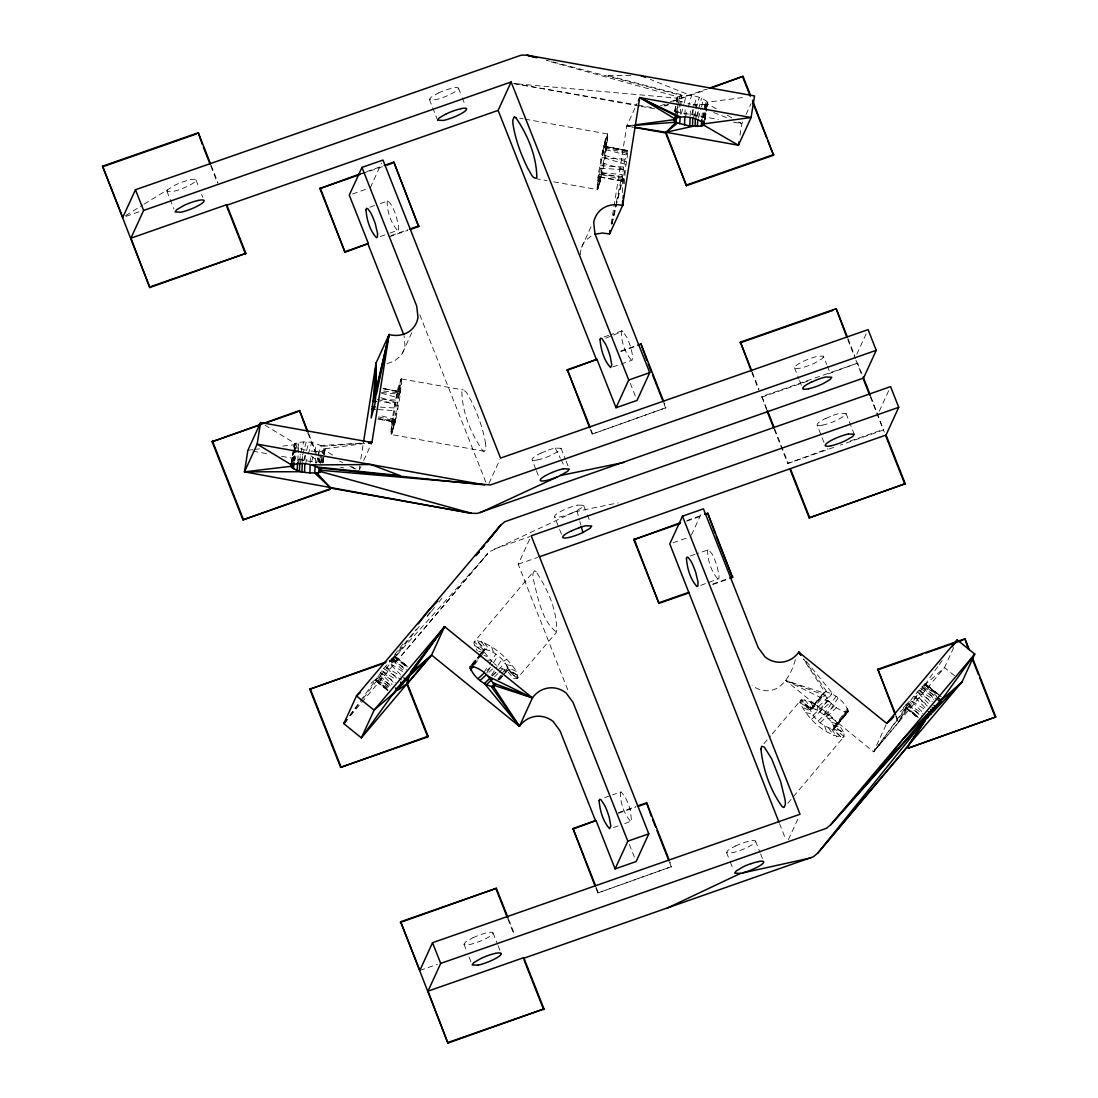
<?xml version="1.0" encoding="UTF-8"?>
<svg xmlns="http://www.w3.org/2000/svg" width="1098" height="1098" viewBox="0 0 1098 1098"><rect width="100%" height="100%" fill="white"/><g stroke="black" fill="none" stroke-linecap="round" stroke-linejoin="round"><path stroke-width="0.75" stroke-dasharray="5 3.75" d="M622.635 192.63C620.837 178.288 627.932 164.755 627.507 150.481L605.039 146.487L601.526 160.377L597.271 189.57L600.318 181.609L603.996 164.329L606.933 145.869L607.551 133.983L524.83 119.106M383.71 391.066L398.286 392.782L401.058 378.906L394.923 407.989L391.135 434.52L395.074 422.84L395.115 417.624L401.415 378.934L398.354 386.894L394.676 404.174L391.753 422.634L391.135 434.52L483.971 451.223M603.557 150.879L603.598 145.663L607.551 133.983L603.763 160.514L597.614 189.597L600.4 175.735M787.842 803.228L844.101 736.497L834.219 728.482L848.315 711.779C845.501 702.061 834.631 693.071 824.653 691.658L810.063 708.896C812.849 718.6 823.733 727.59 833.711 729.017L834.219 728.482C832.792 720.219 824.09 714.963 817.639 710.406L817.681 705.918L807.401 700.483L801.06 699.906L771.606 734.617M395.074 422.84L396.131 413.273M602.541 155.23L603.598 145.663M623.307 183.462L623.527 176.668M690.162 115.935L690.395 109.155M304.969 460.323L305.148 455.217M310.24 462.848L310.473 456.123M692.893 114.59L693.25 104.488L704.724 104.502L707.126 103.555L707.743 102.196C700.153 95.54 686.236 93.22 677.054 97.42L676.519 100.742M695.446 116.484L695.912 104.777M302.334 461.448L302.623 454.613M684.932 114.878L685.221 108.043M315.291 463.123L315.867 451.498L322.126 451.072L324.514 450.125L325.145 448.766C317.555 442.123 303.624 439.776 294.442 444.004L291.011 465.593M697.889 116.553L698.218 109.91M299.891 461.503L300.303 453.529M396.007 418.626L400.221 395.033L401.607 379.798M602.678 149.877L598.451 173.47L597.079 188.705M297.723 460.762L298.134 454.366M298.231 452.76L298.532 447.97L295.595 446.323L294.442 444.004L293.701 448.78M680.335 114.192L680.733 107.796M680.842 106.19L681.144 101.4L677.356 98.93L677.054 97.42L676.299 102.21M397.874 394.113L398.354 386.894M600.318 181.609L600.798 174.39L622.662 179.715L616.98 202.567M580.444 254.805L580.691 250.989A22.825 21.946 24.6 0 1 585.385 240.737L591.287 235.878M319.449 462.834L320.081 454.627M624.268 183.86L624.789 177.176M624.913 175.515L625.544 167.171M701.924 117.898L702.679 108.057M607.551 133.983L605.039 146.487L627.507 150.481L623.801 164.371L622.044 181.074M294.209 460.735L295.595 446.323M321.041 462.478L321.343 459.211M676.972 112.559L677.425 107.755M703.475 117.527L704.724 104.502M292.905 461.517L294.209 450.304M294.388 448.698L294.758 445.5M675.695 113.341L676.793 103.734M676.986 102.141L677.356 98.93M704.436 118.666L706.124 104.09M291.766 463.891L294.36 444.717L282.749 446.104M322.743 463.013L324.514 450.125L333.119 455.313M704.449 122.894L705.794 113.218M706.673 106.781L707.126 103.555L717.255 109.416M190.215 179.715A15.564 3.033 -21.5 0 1 195.966 179.976L195.348 181.321A15.564 3.033 -21.5 0 1 187.127 186.468A15.317 2.978 -21.5 0 1 179.66 189.515A15.317 2.978 -21.5 0 1 172.688 191.519L167.267 191.697L167.006 190.654L169.847 188.032M438.226 93.124A15.317 2.978 -21.5 0 1 445.692 90.077A15.317 2.978 -21.5 0 1 452.678 88.073A15.564 3.033 -21.5 0 1 458.484 88.211L457.866 89.556A15.564 3.033 -21.5 0 1 449.631 94.703A15.317 2.978 -21.5 0 1 442.178 97.749A15.317 2.978 -21.5 0 1 435.192 99.753L429.428 99.493L431.006 97.255L438.294 92.987M548.341 450.056A15.317 2.978 -21.5 0 1 555.314 448.053L561.078 448.313L559.513 450.564L552.225 454.819A15.317 2.978 -21.5 0 1 537.938 459.815M472.95 937.802A15.317 2.978 -21.5 0 1 480.402 934.755A15.317 2.978 -21.5 0 1 487.306 932.669A15.564 3.033 -21.5 0 1 493.043 932.943L492.439 934.288A15.564 3.033 -21.5 0 1 484.204 939.435A15.317 2.978 -21.5 0 1 476.738 942.482A15.317 2.978 -21.5 0 1 469.766 944.486L464.001 944.225L465.566 941.988L472.867 937.719M577.809 505.053L583.573 505.313L581.995 507.551L574.707 511.819L489.571 551.704L394.484 657.729L383.463 672.278L375.392 680.348L383.614 668.627L394.978 656.233L407.523 666.417M823.596 356.548L822.018 358.785L814.73 363.054A15.317 2.978 -21.5 0 1 807.277 366.101A15.317 2.978 -21.5 0 1 800.291 368.104A15.564 3.033 -21.5 0 1 794.54 367.844L795.158 366.485A15.564 3.033 -21.5 0 1 803.393 361.338A15.317 2.978 -21.5 0 1 810.859 358.291A15.317 2.978 -21.5 0 1 817.832 356.287L823.253 356.109L826.739 364.509M735.317 846.091A15.317 2.978 -21.5 0 1 742.77 843.044A15.317 2.978 -21.5 0 1 749.756 841.041A15.564 3.033 -21.5 0 1 755.561 841.178L754.944 842.523A15.564 3.033 -21.5 0 1 746.722 847.67A15.317 2.978 -21.5 0 1 739.256 850.717A15.317 2.978 -21.5 0 1 732.284 852.721L726.505 852.46L728.084 850.223L735.372 845.954M833.341 415.277A15.317 2.978 -21.5 0 1 840.313 413.287L846.078 413.534L844.513 415.785L837.225 420.054A15.317 2.978 -21.5 0 1 822.937 425.05M535.797 469.162L532.022 459.609L532.654 458.25A15.564 3.033 -21.5 0 1 540.875 453.117M561.421 534.122L554.517 516.609L555.135 515.25A15.564 3.033 -21.5 0 1 563.356 510.117A15.317 2.978 -21.5 0 1 577.658 505.107M823.939 442.343L817.022 424.83L817.653 423.485A15.564 3.033 -21.5 0 1 825.874 418.338M291.437 463.123L293.441 450.372M674.79 111.776L676.052 103.802M322.949 462.78L325.063 449.48L324.294 454.298M359.197 469.23L359.732 465.868M360.803 459.115L363.218 443.935M391.986 433.71L395.115 417.624M398.629 391.89L400.564 379.73M598.122 188.774L600.043 176.613M626.684 151.826L604.765 146.926L606.686 134.793M611.202 223.841L626.738 125.996L637.018 103.569M674.941 110.706L675.462 107.384M705.026 119.517L706.083 112.874M707.139 106.232L707.661 102.91L706.371 110.939M739.997 135.274L741.85 123.649L743.25 120.574M323.004 462.327L324.034 455.903M705.081 118.968L706.124 112.545M848.315 711.779L847.821 712.314C837.843 710.886 826.945 701.896 824.159 692.179M478.604 656.398L484.534 649.44C494.512 650.867 505.396 659.857 508.196 669.56L506.027 672.141M291.588 462.409L293.852 449.713M294.14 448.121L294.991 443.359L264.892 425.146M675.037 111.076L676.45 103.143M676.739 101.551L677.59 96.789L546.639 60.596M704.504 119.806L706.563 108.592M706.865 107L707.743 102.196L746.173 97.049M292.192 461.791L295.98 442.823M391.135 434.52L393.908 421.563L378.261 418.077M321.796 462.368L323.114 455.972M323.443 454.366L324.761 447.97M704.065 117.39L707.345 101.414M611.696 224.061L615.896 204.242M616.239 202.595L622.182 174.527L599.673 172.592L597.888 177.684M293.248 461.27L295.664 450.276M296.007 448.698L297.393 442.412M675.49 116.278L679.991 95.842M322.098 455.148L320.287 463.136L316.704 453.954M322.469 453.556L323.91 447.161M702.528 118.159L704.696 108.578M705.067 106.973L706.508 100.591M611.874 223.951L621.743 180.58L599.769 177.08M391.025 429.524L393.386 419.258M605.286 149.246L607.661 138.979M390.902 431.967L393.331 421.536M605.355 146.967L607.784 136.536M611.929 224.047L616.596 204.214M294.703 460.886L297.311 449.947M297.682 448.382L299.178 442.137M676.931 115.866L681.776 95.553L546.749 60.321M399.233 392.837L401.511 383.929M597.161 184.574L599.439 175.666M316.361 463.123L320.973 445.514L361.75 443.098M698.548 118.159L701.059 108.551M701.485 106.945L703.571 98.944M297.846 463.576L300.33 454.325M300.742 452.774L303.638 441.986M681.282 113.918L683.766 104.667M684.178 103.13L686.25 95.416M696.283 117.417L701.553 98.147M300.221 463.589L306.191 442.123M311.654 461.736L313.932 453.68M314.399 452.06L316.677 444.004M693.346 118.392L695.624 110.335M696.077 108.716L699.275 97.434M391.753 422.634L393.784 415.469M604.888 153.034L606.933 145.869M303.707 460.446L306.054 452.252M306.52 450.605L308.867 442.412M685.372 117.157L687.719 108.963M688.185 107.316L691.466 95.842L650.277 79.358M305.436 464.015L307.783 455.862M308.25 454.229L311.544 442.837M691.644 114.617L693.977 106.52M694.444 104.9L696.777 96.789M938.955 694.91L925.147 683.711L913.797 696.105L905.575 707.826L918.724 693.483L938.255 665.992M394.484 657.729L419.614 625.915M399.013 395.911L400.797 390.819M370.273 187.772L381.555 163.135M402.458 353.076L412.258 331.665M359.609 469.422L360.981 466.43M363.726 460.446L371.248 443.99M581.624 247.311L591.438 225.9M396.9 658.759L397.229 658.059L397.517 660.323L396.9 658.759L390.449 661.023M488.912 483.532L499.878 459.595M567.762 689.832L518.201 564.221L529.84 538.789M590.257 429.345L592.151 434.122L666.115 407.674L664.235 402.884M746.077 114.412L751.005 103.637M592.151 434.122L666.115 407.674M691.479 535.028L702.047 511.942M766.486 409.678L761.902 396.543L857.648 363.081L861.944 373.951M774.227 429.304L787.705 463.48L827.933 448.821M595.926 888.2L597.806 892.976L671.77 866.528L669.89 861.752M856.797 354.27L866.665 332.708M857.648 363.081L825.408 374.94M879.278 411.256L890.56 386.62M597.806 892.976L671.77 866.528M870.906 396.68L883.451 430.004L840.368 445.074M795.391 659.624C791.397 674.199 781.145 694.06 762.767 690.313A22.825 21.946 24.6 0 1 752.103 685.427M788.405 839.682L798.685 817.241M885.99 724.886L873.651 751.814L785.797 680.568L824.022 693.003M918.244 717.653L905.575 707.826L873.651 751.814L898.288 722.649L906.852 707.153L917.681 716.706M953.668 647.573L944.5 667.584L873.651 751.814L906.852 707.153M896.16 715.745L898.603 721.949L907.826 706.22M486.798 672.909L492.357 664.386M493.276 662.972L497.902 655.863M825.998 716.541L838.021 698.081M483.806 672.58L488.404 665.512M489.324 664.112L495.774 654.23M823.912 714.784L835.907 696.434M491.506 675.133L497.188 666.582M498.135 665.155L501.923 659.445M819.684 711.669L831.735 693.703L815.732 709.404L811.395 708.141L810.063 708.896L799.934 702.377L800.168 700.867L810.063 708.896L801.06 699.906L810.544 708.361M500.606 668.051L506.851 670.315L513.507 678.756L517.185 678.55L556.521 632.174C557.647 611.27 547.847 589.31 536.249 572.044M534.191 571.056L532.928 573.829A26.174 5.106 70.7 0 0 533.189 578.742C537.677 596.516 541.822 621.386 556.521 632.174M898.603 721.949L917.063 695.597L927.261 706.11M939.243 664.619L942.235 660.488M349.727 715.512L359.595 701.993M360.583 700.634L375.392 680.348L388.061 690.175M474.514 664.798L479.332 658.347M480.293 657.057L484.149 651.91L484.026 649.975L474.158 641.959L533.71 571.317M497.833 679.195L500.729 675.325M501.69 674.035L507.468 666.308M847.601 708.512L834.096 726.56L843.895 732.997L844.101 736.497L843.195 737.458C824.845 735.193 807.51 718.957 799.934 702.377L809.926 709.706L824.269 694.114M402.993 643.867L388.692 662.519L403.721 672.333M349.974 715.621L362.285 699.591M363.314 698.246L381.802 674.213L392.096 684.507M472.442 666.047L485.371 649.234L476.587 640.601L474.158 641.959L473.924 643.469L477.191 650.689M812.561 708.251L825.49 691.438M845.803 712.41L832.874 729.237L841.658 737.856L833.711 729.017L846.97 712.533M473.018 664.798L480.938 654.614M481.926 653.351L483.902 650.798L474.363 645.459L484.149 651.91L492.247 661.929M499.165 679.099L504.119 672.731M505.107 671.468L508.086 667.639L516.76 671.66L518.078 677.59L508.196 669.56L503.433 674.941M848.191 709.857L834.343 727.658L843.895 732.997C838.364 721.468 827.878 713.192 817.681 705.918M427.081 616.637L430.279 612.657M431.336 611.339L434.534 607.359M438.802 602.061L442 598.094M472.291 664.661L480.457 654.518M481.473 653.255L484.534 649.44L476.587 640.601C493.373 644.457 507.152 657.839 516.76 671.66M392.851 657.99L416.471 629.085M427.259 615.772L431.583 610.447M472.854 663.755L479.963 654.984M480.979 653.735L484.026 649.975L480.897 653.708M848.438 710.955L834.219 728.482L847.821 712.314M394.676 404.174L395.911 402.678L379.634 401.717M602.775 165.825L603.996 164.329M471.467 664.908L479.84 654.957M350.427 715.786L487.594 553.653L397.517 660.323M472.099 664.112L477.52 657.688M499.508 679.854L504.929 673.417M763.92 743.703L770.508 735.907M389.927 233.174L398.409 229.88L398.547 226.023L396.392 216.855A15.564 3.033 70.7 0 0 391.533 205.161L388.129 200.948L379.496 203.803M612.725 366.965L632.105 360.185L632.654 355.876L631.254 349.233A15.564 3.033 70.7 0 0 626.656 336.962L622.223 330.8L610.364 334.766M700.73 585.358L718.902 578.687L719.039 574.83L716.884 565.648A15.564 3.033 70.7 0 0 712.026 553.955L708.622 549.755L696.75 553.721M624.721 823.61L631.583 820.892L630.321 810.393A15.564 3.033 70.7 0 0 625.723 798.122L621.303 791.96L612.67 794.801M387.567 200.975L387.182 201.428C387.059 211.543 390.764 222.757 397.449 230.36L398.011 230.347M621.674 330.814L621.276 331.267C621.152 341.382 624.858 352.595 631.556 360.213L632.105 360.185M708.059 549.769L707.675 550.235C707.551 560.337 711.257 571.564 717.941 579.168L718.504 579.154M620.754 791.974L620.356 792.427C620.233 802.542 623.939 813.755 630.623 821.373L631.185 821.345M499.165 679.772L502.362 676.148M498.121 679.799L507.701 670.109L517.185 678.55L508.196 669.56L518.311 676.08L508.319 668.751M494.512 676.917L497.943 673.554M499.082 672.429L502.513 669.066M905.781 704.861L910.571 700.236L928.332 711.586M492.535 675.778L497.147 671.358M492.014 675.695L505.258 663.068M813 715.388L828.647 700.469M903.229 707.73L909.144 702.13M488.967 672.278L492.7 668.806M820.343 722.594L836.58 707.537M486.853 670.576L490.6 667.131M818.271 720.837L834.439 705.89M371.124 683.231L376.01 679.003L387.786 687.403M900.086 711.765L906.193 706.481M503.708 661.284L506.686 659.184M811.573 719.272L830.417 702.308L785.797 680.568L824.886 695.446L810.159 710.818L801.485 706.81M125.611 215.688L142.85 204.914M144.167 204.091L175.776 184.752A15.317 2.978 -21.5 0 1 190.16 179.839M605.849 338.17L612.053 335.645M613.604 335.014L622.923 331.225M572.291 512.903L567.254 514.866A15.317 2.978 -21.5 0 1 560.268 516.87A15.564 3.033 -21.5 0 1 554.517 516.609M391.533 662.08L397.847 659.624L390.106 663.974L400.399 674.447M125.954 216.361L141.917 210.775M360.226 173.855L365.03 172.166M366.622 171.617L382.639 166.018M361.503 173.992L382.31 166.718M352.513 193.989L367.048 188.897M670.425 101.716L705.918 89.309M369.806 207.179L377.877 204.365M660.42 105.806L665.264 104.118M673.321 101.304L707.208 89.46M380.237 236.564L388.308 233.737M390.929 235.631L408.072 229.647M389.049 236.88L407.756 230.347M603.9 337.031L608.745 335.329M621.015 350.921L634.822 346.09M620.686 351.621L637.581 345.719M761.587 397.256L807.854 381.075M494.416 548.973L529.936 536.565M850.264 441.012L883.78 429.304M787.705 463.48L833.986 447.298M518.201 564.221L537.608 557.427M686.936 520.479L702.953 514.88M686.621 521.179L702.624 515.58M673.005 542.783L687.54 537.704M389.159 660.872L397.229 658.059M690.299 555.986L695.144 554.284M712.931 583.903L728.29 578.536M712.616 584.616L729.497 578.715M604.6 797.615L611.051 795.364M618.572 812.602L635.715 806.605M618.256 813.316L635.399 807.318M613.411 827.563L618.256 825.874M419.848 970.44L437.402 964.305M664.166 105.765L668.764 104.214M676.409 101.62L679.47 100.577M664.729 106.039L668.009 105.106M677.864 102.334L681.144 101.4L685.44 102.91M387.086 363.589L394.388 361.05L400.276 356.191A22.825 21.946 24.6 0 0 404.97 345.939L404.064 335.837M574.707 511.819L618.092 502.87M633.422 125.103L626.738 125.996L633.217 127.162L626.738 125.996L633.546 125.474M325.145 448.766L365.25 443.4M252.883 449.672L247.901 450.262L251.277 450.866M254.544 449.466L259.512 448.876M322.634 446.337L361.736 443.29M485.536 660.351L490.312 660.104M827.947 718.366L832.709 718.106M630.801 75.542L606.618 75.295L683.889 95.416M485.563 443.578C483.093 428.467 477.63 413.946 470.946 400.235C468.75 397.517 466.183 388.445 461.86 390.71C461.97 411.654 470.685 433.12 482.502 450.276A26.174 5.106 70.7 0 0 484.561 451.264L485.838 448.492A26.174 5.106 70.7 0 0 485.563 443.578M315.867 451.498L307.975 450.647M600.62 165.688L623.321 167.047M380.32 407.125L394.923 407.989M602.033 157.741L624.817 159.224M600.235 168.214L625.037 169.806L603.282 163.19M381.775 399.219L396.419 400.18M378.302 409.581L394.484 410.625M398.903 391.423L383.202 388.582M393.441 422.003L377.451 418.818M639.461 106.067L513.974 83.585L676.972 98.147M599.522 174.321L621.948 176.572M381.637 392.48L399.164 394.182M604.765 146.926L627.301 150.467M377.808 419.038L393.908 421.563M805.52 712.671L811.724 713.7M506.521 664.77L512.725 665.786M513.974 83.585L636.401 104.859M638.075 105.147L651.485 107.48M641.136 106.369L656.192 109.073M535.371 178.576L547.092 180.662M553.776 181.843L597.271 189.57M401.415 378.934L463.301 389.927M383.051 388.568L399.096 391.437M252.952 451.168L269.806 454.188M281.61 456.301L316.993 462.642M674.927 111.653L718.421 119.449M733.478 122.153L741.85 123.649L738.954 121.974M519.779 118.2L523.142 118.804M599.577 177.066L621.852 181.06M605.231 146.501L627.617 150.961M383.229 388.719L399.205 391.917M340.49 467.254L343.839 467.913M687.938 103.541L690.56 104.077M626.272 153.157L604.408 147.846L605.327 138.842L604.01 149.177L625.833 154.873M378.645 416.869L394.264 420.671L393.359 429.661L394.676 419.326L379.084 415.264M305.34 450.111L298.532 447.97M601.265 172.688L623.074 178.384M381.459 393.221L398.766 397.97M604.586 155.353L626.464 161.873M380.869 397.696L398.066 402.815M604.188 157.879L626.038 164.508M377.355 399.301L397.627 405.45M833.492 725.215L841.054 727.768M478.701 651.21L484.753 653.255M831.268 721.99L838.748 724.694M483.985 655.382L486.977 656.467M693.25 104.488L696.379 105.737M713.631 112.531L727.741 118.09M738.707 122.413L741.85 123.649M320.341 451.36L326.271 454.366M339.625 461.133L342.603 462.642M350.015 466.403L358.922 470.918M815.732 709.404L817.639 710.406M727.37 115.276L731.721 117.788M351.758 466.581L356.054 469.189M913.797 696.105L927.577 704.779M383.614 668.627L401.525 679.895M381.939 670.713L395.678 679.401M385.329 666.5L400.482 676.094M380.388 672.758L395.417 682.366M917.214 691.946L932.326 701.622M918.875 690.011L933.904 699.824M907.922 703.845L922.691 713.7M377.739 676.354L391.163 685.317M920.426 688.24L938.049 700.071M906.921 705.3L921.51 715.347M376.751 677.823L390.01 686.95M921.826 686.717L939.257 698.795M391.643 659.239L406.397 669.451M905.74 707.332L918.614 716.898M375.557 679.84L388.431 689.42M924.008 684.548L937.074 694.293M393.825 657.057L406.891 666.802M924.722 683.944L941.439 696.969M494.333 663.686L496.447 665.333M394.539 656.453L407.399 666.472M310.926 455.835L319.024 462.189M387.978 690.573L375.53 680.499L388.074 690.669M954.546 675.723L944.5 667.584L924.667 685.207L936.69 696.228M905.699 707.977L918.244 718.161M937.802 693.991L925.147 683.711L937.719 694.403M906.138 707.757L918.381 718.092M375.955 680.266L388.198 690.615M407.536 666.911L394.978 656.233M376.669 679.676L388.706 690.271M925.12 684.37L937.349 695.144M394.937 656.879L405.944 666.596M923.926 686.387L935.77 697.614M909.034 704.971L919.548 714.935M393.757 658.91L405.587 670.137M378.837 677.48L389.365 687.458M922.938 687.856L933.451 698.108M392.755 660.365L403.254 670.631M380.251 675.97L390.641 686.113M911.985 701.691L922.279 711.984M920.289 691.452L930.582 701.924M383.463 672.278L393.688 682.682M918.724 693.483L928.949 703.996M915.348 697.71L925.545 708.183M386.88 668.119L398.203 679.799M806.234 661.229L833.78 694.965M804.738 699.701L811.395 708.141L824.653 691.658L803.42 659.198M803.612 658.937L826.67 691.548M828.523 727.988L833.766 735.578M484.479 642.879L489.722 650.483M831.708 729.127L836.868 736.909M481.377 641.561L486.538 649.343M600.812 159.224L601.526 160.377M397.147 408.127L397.86 409.279M810.502 701.787L814.016 708.677M504.229 669.794L505.629 672.539M555.314 448.053L560.351 458.237M561.064 459.691L564.66 466.966M847.958 338.5L854.766 355.779M847.752 339.529L855.273 358.579M855.905 360.171L862.163 376.038M870.302 396.68L884.261 432.036M827.37 366.101L830.5 374.061M846.078 413.534L854.244 434.232M794.54 367.844L798.932 378.988M799.564 380.581L801.444 385.357M895.831 716.459L898.288 722.649M752.212 371.975L759.02 389.241M761.902 396.543L766.816 408.978M774.776 429.167L788.035 462.766M751.883 372.675L758.704 389.955M663.906 403.597L665.786 408.374M630.266 383.216L635.811 397.27M779.511 823.582L785.784 839.49M458.484 88.197L461.627 96.157M462.258 97.749L465.401 105.71M755.575 841.164L759.967 852.309M760.598 853.901L762.479 858.677M591.218 430.224L592.467 433.408M429.428 99.493L437.594 120.19M726.505 852.46L729.648 860.42M730.28 862.012L733.423 869.973M561.078 448.313L565.484 459.458M566.101 461.05L569.244 469.011M583.573 505.313L586.703 513.274M587.334 514.866L590.477 522.813M536.428 470.754L538.94 477.122M669.56 862.452L671.454 867.228M629.332 844.376L634.877 858.43M419.793 314.797L486.29 483.353M596.241 887.486L598.136 892.276M211.145 165.359L217.898 182.446M508.772 919.699L514.962 935.4M210.83 166.073L217.569 183.16M507.825 918.834L514.029 934.535M308.744 433.792L316.087 452.403M307.811 432.955L315.153 451.553M317.596 457.756L319.436 462.409M195.979 179.962L199.109 187.923M201.634 194.291L202.883 197.475M493.057 932.929L497.449 944.074M498.08 945.666L501.223 953.627M166.923 191.258L173.827 208.771M464.001 944.225L466.513 950.594M469.024 956.962L472.167 964.922M824.571 725.709L826.588 731.46M491.657 646.996L493.675 652.747M576.958 510.707L579.483 520.054M579.909 521.605L580.76 524.72M318.228 451.498L320.369 463.246L320.341 454.75M601.745 170.643L602.143 173.69M396.529 394.813L396.941 397.86M537.773 459.87A15.564 3.033 -21.5 0 1 532.036 459.609M540.971 453.186A15.317 2.978 -21.5 0 1 548.437 450.139M534.287 570.864A26.174 5.106 70.7 0 1 536.346 571.852M822.773 425.104A15.564 3.033 -21.5 0 1 817.036 424.83M825.971 418.42A15.317 2.978 -21.5 0 1 833.437 415.36"/><path stroke-width="1.5" d="M376.01 388.788L376.834 387.443L374.885 404.133L371.179 418.022L372.647 403.995L376.01 388.788L376.079 362.958L389.09 334.533C397.627 336.839 407.482 334.739 413.287 327.767A22.825 21.946 24.6 0 0 417.995 317.514L416.718 306.177L361.969 167.404L382.969 160.061L500.564 458.099L868.079 329.633L876.245 350.317L863.55 378.041L477.356 513.384L471.687 513.329L329.469 487.855L329.798 487.155L316.91 472.95C308.222 472.991 297.297 472.867 290.943 466.307L291.011 465.593C300.193 461.38 314.124 463.713 321.714 470.356L320.108 472.25L316.91 472.95M622.621 200.701L622.607 205.546L609.596 233.97L602.473 233.023L594.8 234.286M375.145 391.835L376.079 362.958L363.479 442.247M622.717 202.142L622.607 205.546C614.07 203.226 604.216 205.34 598.41 212.312A22.825 21.946 24.6 0 0 593.702 222.565L594.979 233.901L649.728 372.675L637.046 400.399L616.033 407.729L596.941 359.334L567.323 369.683L589.64 427.74M689.819 126.092L677.713 122.99L673.925 120.533L673.623 119.009C682.805 114.81 696.722 117.143 704.312 123.786L703.694 125.145L701.293 126.092L689.819 126.092L690.107 117.623M304.544 472.236L304.846 463.727M309.883 472.936L310.171 464.536M692.783 117.953L692.481 126.38L665.951 132.254L634.905 127.299M695.034 126.517L695.377 118.159M302.266 463.164L301.909 471.715L244.47 471.852L247.901 450.262L260.597 422.552L371.934 442.494L389.09 334.533L376.641 387.429M684.507 125.131L684.864 116.58M315.208 464.783L314.797 473.087L329.798 487.155L330.086 489.42L242.96 519.876L212.12 441.712L299.576 410.542L308.14 432.241M697.395 126.517L697.724 119.874M299.397 471.069L299.809 463.095M297.119 470.356L297.627 462.354M679.717 123.772L680.129 117.376M385.933 662.012L309.773 689.228L340.613 767.392L427.74 736.936L406.946 684.232L407.674 678.235L444.594 626.642L532.448 697.889L519.436 726.313L431.583 655.067L444.594 626.642L374.075 710.173L361.379 737.883L343.811 723.637L356.493 695.912L500.606 525.228L504.874 521.715L890.56 386.62L898.727 407.317L886.045 435.028L539.228 556.864M318.695 472.662L319.065 467.748M376.079 362.958L373.128 401.333L376.381 401.525M622.868 202.21L622.607 205.546L639.75 97.585L751.101 117.527L754.532 95.938L526.985 55.161L521.317 55.12L135.452 189.748L122.756 217.473L102.539 166.21L198.285 132.734L210.542 163.808M623.115 198.875L623.376 195.526M701.293 126.092L701.8 119.531M293.441 468.75L294.058 462.34M320.108 472.25L320.41 468.983M752.473 100.261L773.555 155.202L686.415 185.672L665.621 132.968L676.039 122.166L676.505 117.362M702.693 125.68L703.159 120.794M292.164 467.913L292.727 463.109M674.762 121.343L675.325 116.539M704.065 121.905L703.694 125.145L738.419 145.238L751.101 117.527L704.312 123.786M291.327 467.089L291.766 463.891M501.223 953.627L500.606 954.986A15.564 3.033 -21.5 0 1 492.371 960.132A15.317 2.978 -21.5 0 1 478.083 965.128M291.437 463.123L290.943 466.307L244.47 471.852L257.165 444.141L260.597 422.552M494.224 685.454L493.606 686.813C483.614 685.385 472.744 676.395 469.93 666.678L470.424 666.157C480.526 667.419 490.065 676.327 494.224 685.454L532.448 697.889C537.526 690.601 546.667 686.47 555.478 688.144A22.825 21.946 24.6 0 1 566.156 693.03L573.046 702.404L627.809 841.178L615.113 868.889L636.113 861.559L648.808 833.835L531.212 535.797L898.727 407.317M610.131 230.594L609.596 233.97L610.296 230.662M738.94 141.917L738.419 145.238L665.951 132.254L686.415 185.672M376.49 393.976L389.09 334.533L376.943 387.923M412.67 670.631L397.956 687.005L361.379 737.883L407.276 683.519L409.101 676.327L431.583 655.067L406.946 684.232M942.853 698.108L934.631 709.843L923.267 722.223L931.365 710.351L942.853 698.108L974.763 654.12L957.195 639.873L886.676 723.39L798.809 652.143C793.744 659.431 784.59 663.563 775.778 661.888A22.825 21.946 24.6 0 1 765.114 657.002L758.21 647.642L703.461 508.854L682.462 516.197L669.766 543.908L778.88 822.004M102.539 166.21L149.808 287.552L245.87 253.364L226.668 204.695L130.923 238.17L149.808 287.552M130.923 238.17L143.618 210.445L511.133 81.979L628.729 380.018L616.033 407.729M198.285 132.734L202.252 144.318M226.668 204.695L226.353 205.408L498.121 110.39L511.133 81.979M361.969 167.404L349.274 195.115L368.379 243.523L345.019 252.279L319.875 188.554L360.226 173.855M345.019 252.279L320.204 187.84M384.231 165.455L393.839 162.092L418.667 226.531L410.872 229.262M242.96 519.876L330.416 488.706M299.576 410.542L307.207 431.404M418.667 226.531L393.839 162.092M638.391 100.577L639.75 97.585L680.458 117.006M340.613 767.392L428.069 736.223L407.276 683.519L431.583 655.067L412.052 671.99M567.007 370.383L596.941 359.334M427.74 736.936L428.069 736.223M710.433 88.32L743.03 76.338L750.593 95.485M637.897 345.005L640.971 343.935L646.928 360.583M447.902 1043.1L428.014 991.137L523.746 957.662L543.977 1008.925L447.902 1043.1L400.633 921.757L496.378 888.296L508.154 918.12M682.462 516.197L800.044 814.249L432.53 942.715L419.848 970.44L400.633 921.757M688.542 593.03L658.937 603.378L633.793 539.653L680.54 522.717M428.014 991.137L440.696 963.413L826.382 828.331L830.651 824.818L923.761 720.727M751.265 371.11L740.436 342.137L836.182 308.675L847.34 336.935M400.317 922.471L496.378 888.296M658.937 603.378L634.109 538.94M704.545 514.317L707.757 513.191L714.976 533.024M595.294 886.608L572.991 828.537L596.022 820.494L615.113 868.889M523.746 957.662L523.43 958.376L813.371 856.756L817.639 853.242L907.717 746.558L924.42 721.413M572.662 829.251L596.022 820.494M836.182 308.675L846.503 336.359M707.757 513.191L732.572 577.63L716.225 536.208M651.334 816.253L646.626 802.803L637.279 806.069M789.97 469.203L809.171 517.885L905.246 483.71L886.045 435.028M809.171 517.885L905.246 483.71M895.227 714.908L877.81 669.245L955.26 642.165M907.717 746.558L908.334 748.122L995.79 716.953L972.499 657.922M958.499 641.04L964.95 638.789L968.395 649.069M995.79 716.953L908.334 748.122M925.394 720.48L908.032 745.844L817.639 853.242L923.144 722.086M952.213 646.749L957.195 639.873M346.776 719.574L343.811 723.637L346.886 719.629M411.393 671.303L444.594 626.642L410.419 672.237M470.644 669.958L473.54 666.088M418.324 623.897L428.549 610.57L437.745 601.031M392.96 694.609L407.674 678.235M470.054 668.613L472.03 666.061M880.171 768.641L902.707 739.462L933.08 708.251M476.093 555.698L479.291 551.718M481.432 549.069L484.63 545.102M486.757 542.453L500.606 525.228L487.663 541.204M476.875 554.517L479.044 551.855M482.269 547.861L484.438 545.198M492.755 687.019L494.882 684.603M928.139 714.482L830.651 824.818L974.763 654.12L962.068 681.831L908.032 745.844L908.65 747.409M494.855 683.368L491.575 686.923L519.436 726.313C524.515 719.025 533.655 714.894 542.467 716.569A22.825 21.946 24.6 0 1 553.131 721.455L560.035 730.829L595.692 821.194M486.51 684.754L492.22 679.154M891.549 719.163L886.676 723.39L892.647 717.612M490.23 677.988L484.465 683.505L519.436 726.313L493.606 686.813M886.676 723.39L893.772 716.678M480.224 680.389L486.469 674.597M478.152 678.633L484.369 672.882M942.235 699.467L962.068 681.831L932.916 711.957L930.651 709.624M360.158 692.742L356.493 695.912L374.075 710.173L393.578 693.25M665.951 132.254L677.713 122.99M407.276 683.519L397.819 690.217L395.527 687.938M514.111 117.239L512.848 120.011A26.174 5.106 70.7 0 0 513.109 124.925C515.58 140.036 521.042 154.557 527.726 168.268C529.936 170.986 532.503 180.072 536.826 177.794C536.716 156.849 528.001 135.383 516.184 118.227M446.461 113.684L439.173 117.939L437.594 120.19L443.359 120.451A15.317 2.978 -21.5 0 0 450.331 118.447A15.317 2.978 -21.5 0 0 457.797 115.4A15.564 3.033 -21.5 0 0 466.032 110.253L466.65 108.894A15.564 3.033 -21.5 0 0 460.899 108.647M480.101 512.684L560.378 475.516L567.68 471.248L569.244 469.011L563.48 468.75M571.523 530.814A15.564 3.033 -21.5 0 0 563.288 535.961L562.684 537.293A15.564 3.033 -21.5 0 0 568.435 537.567A15.317 2.978 -21.5 0 0 575.421 535.563A15.317 2.978 -21.5 0 0 582.873 532.516L590.161 528.248L591.74 525.997L585.975 525.75A15.317 2.978 -21.5 0 0 578.989 527.74M667.117 908.142L740.436 873.418L810.818 857.909M557.976 476.601L552.925 478.563A15.317 2.978 -21.5 0 1 545.939 480.567A15.564 3.033 -21.5 0 1 540.189 480.306L540.806 478.948A15.564 3.033 -21.5 0 1 549.041 473.814A15.317 2.978 -21.5 0 1 563.329 468.805M103.816 166.361L196.364 134.011M319.875 188.554L359.897 174.555M387.114 165.043L391.917 163.369M709.143 88.183L743.03 76.338M150.138 286.839L245.87 253.364M345.348 251.566L368.379 243.523M409.636 229.098L418.983 225.831M686.744 184.958L773.87 154.502M212.12 441.712L260.528 424.789M265.373 423.101L297.64 411.819M628.729 380.018L649.728 372.675M740.121 342.851L832.668 310.487M876.245 350.317L490.381 484.959L321.714 470.356M633.793 539.653L680.211 523.417M309.773 689.228L385.604 662.712M659.253 602.665L688.871 592.316M729.827 578.001L732.901 576.93M877.494 669.958L922.677 654.161M925.902 653.036L963.015 640.052M638.514 806.234L646.31 803.503M627.809 841.178L648.808 833.835M448.231 1042.386L543.977 1008.925M742.591 872.91L747.422 871.414A15.317 2.978 -21.5 0 0 754.875 868.367A15.564 3.033 -21.5 0 0 763.11 863.22L763.728 861.861A15.564 3.033 -21.5 0 0 757.977 861.614M560.378 475.516L623.801 462.45M848.48 433.971L854.244 434.232L852.679 436.482L845.378 440.751A15.317 2.978 -21.5 0 1 831.104 445.733M740.436 873.418L734.672 873.157L736.25 870.906L743.538 866.638A15.317 2.978 -21.5 0 1 750.991 863.604M477.932 965.183L472.167 964.922L473.732 962.685L481.034 958.417A15.317 2.978 -21.5 0 1 495.308 953.421M635.097 124.884L673.541 119.737M368.599 442.947L371.934 442.494L368.544 442.7M635.248 125.337L676.039 122.166M368.544 442.769L371.934 442.494M310.748 464.962L370.932 464.523L484.698 484.918L319.202 467.926M372.222 406.631L375.461 406.836M371.824 409.156L375.063 409.376M317.542 467.103L400.111 475.612L370.932 464.523L257.165 444.141L291.56 464.948M634.836 127.45L665.621 132.968M244.47 471.852L471.687 513.329L321.083 471.715M536.867 57.741L526.985 55.161L535.179 57.425M493.359 683.011L532.448 697.889L487.828 676.162M640.765 75.542L645.514 77.45M678.344 117.157L639.75 97.585L674.158 118.392M939.092 698.438L941.494 700.648M938.145 699.865L940.506 702.102M925.71 715.416L928.002 717.694M403.831 677.933L406.123 680.252M934.014 705.424L936.306 707.743M932.367 707.51L934.631 709.843M928.935 711.682L931.2 714.002M400.468 682.133L402.733 684.466M800.662 654.971L798.809 652.143L800.936 654.737M798.809 652.143L800.73 654.861M863.165 377.053L870.289 395.129M863.412 379.222L869.671 395.088M885.51 435.206L904.917 484.41M964.95 638.789L969.356 649.947M742.715 77.038L750.263 96.185M752.775 102.567L766.624 137.662M767.886 140.846L773.555 155.202M972.169 658.635L978.469 674.584M979.732 677.782L994.829 716.061M877.81 669.245L895.543 714.194M740.436 342.137L751.595 370.397M767.42 410.528L774.159 427.616M790.299 468.503L809.5 517.172M767.104 411.228L773.843 428.316M640.971 343.935L663.604 401.292M648.191 363.767L651.334 371.728M652.583 374.912L663.274 402.005M498.121 110.39L596.612 360.034M567.323 369.683L589.955 427.04M646.626 802.803L669.258 860.159M652.596 819.437L655.739 827.398M656.988 830.596L668.929 860.859M368.05 244.223L403.707 334.602M572.991 828.537L595.624 885.894M203.473 147.434L210.212 164.508M226.97 206.973L245.554 254.077M496.063 888.996L507.207 917.269M524.034 959.927L543.647 1009.625M135.452 189.748L143.618 210.445M432.53 942.715L440.696 963.413M212.436 441.012L243.276 519.176M310.103 688.515L340.929 766.679M581.185 526.285L582.873 532.516M198.23 200.454A15.317 2.978 -21.5 0 0 183.942 205.45L176.654 209.718L175.09 211.955L180.854 212.216A15.317 2.978 -21.5 0 0 187.827 210.212A15.317 2.978 -21.5 0 0 195.293 207.165A15.564 3.033 -21.5 0 0 203.514 202.018L204.146 200.659A15.564 3.033 -21.5 0 0 198.381 200.412M514.207 117.047A26.174 5.106 70.7 0 1 516.266 118.035M446.543 113.767A15.317 2.978 -21.5 0 1 460.831 108.771M808.457 388.802A15.564 3.033 -21.5 0 1 802.707 388.541L803.324 387.182A15.564 3.033 -21.5 0 1 811.546 382.049M808.608 388.747A15.317 2.978 -21.5 0 0 822.896 383.751L830.184 379.483L831.762 377.245L825.998 376.985A15.317 2.978 -21.5 0 0 819.026 378.988A15.317 2.978 -21.5 0 0 811.642 382.118M495.459 953.38A15.564 3.033 -21.5 0 1 501.21 953.64M750.936 863.742A15.317 2.978 -21.5 0 1 757.922 861.738M830.939 445.788A15.564 3.033 -21.5 0 1 825.188 445.527L825.806 444.168A15.564 3.033 -21.5 0 1 834.041 439.022A15.317 2.978 -21.5 0 1 848.329 434.026M571.619 530.883A15.317 2.978 -21.5 0 1 579.085 527.822M760.941 748.809C762.918 769.135 770.055 789.805 781.996 806.412A26.174 5.106 70.7 0 0 784.054 807.401L785.317 804.628A26.174 5.106 70.7 0 0 785.056 799.715L780.651 781.584L771.62 758.718L764.277 747.024L761.724 746.297L760.941 748.809M365.95 209.663C366.705 219.504 369.724 230.347 376.449 237.703L377.396 237.223L377.547 233.366L375.392 224.198A15.564 3.033 70.7 0 0 370.534 212.504L367.816 208.73L366.567 208.318L365.95 209.663M600.057 339.515C600.812 349.342 603.818 360.185 610.557 367.556L611.778 364.879L610.255 356.576A15.564 3.033 70.7 0 0 605.657 344.305L601.924 338.568L600.675 338.157L600.057 339.515M599.124 800.675C599.892 810.502 602.898 821.345 609.623 828.716L610.859 826.039L609.321 817.736A15.564 3.033 70.7 0 0 604.724 805.465L601.004 799.728L599.741 799.317L599.124 800.675M686.442 558.47C687.197 568.311 690.203 579.14 696.942 586.51L697.889 586.03L698.04 582.173L695.885 572.991A15.564 3.033 70.7 0 0 691.026 561.298L688.309 557.523L687.06 557.111L686.442 558.47"/></g></svg>
